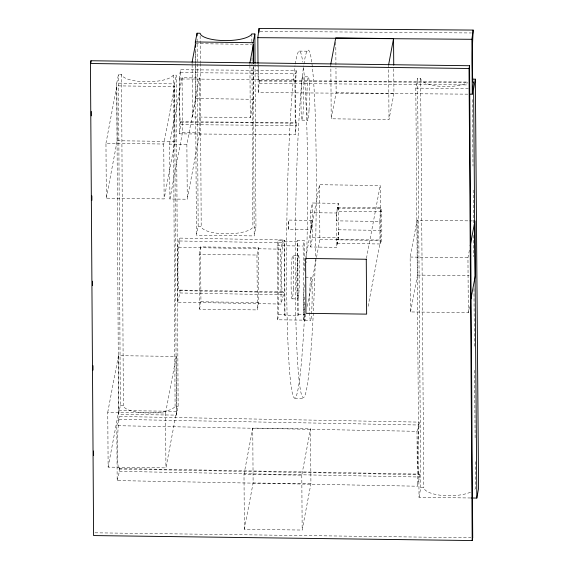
<?xml version="1.0" encoding="UTF-8"?>
<svg xmlns="http://www.w3.org/2000/svg" width="569" height="569" viewBox="0 0 569 569"><rect width="100%" height="100%" fill="white"/><g stroke="black" fill="none" stroke-linecap="round" stroke-linejoin="round"><path stroke-width="0.43" stroke-dasharray="2.85 2.13" d="M179.214 78.963L180.451 69.745L296.157 70.62L296.172 73.522A26.06 1.11 -89.6 0 0 295.347 105.443A26.06 1.11 -89.6 0 0 296.506 122.612L295.29 134.732L179.584 133.857L179.214 78.963L294.92 79.845L296.157 70.62M179.584 133.857L180.8 121.738A26.06 1.11 -89.6 0 1 179.648 104.568A26.06 1.11 -89.6 0 1 180.473 72.64L180.451 69.745M467.81 94.155L258.198 92.562L259.414 80.442A26.06 1.11 -89.6 0 1 258.269 63.963M470.698 497.982L419.026 497.306L415.811 88.103L417.554 78.408L420.605 78.451A26.06 8.727 -0.5 0 0 439.36 86.253A26.06 8.727 -0.5 0 0 467.882 82.718M419.026 497.306L420.761 487.612L417.554 78.408M105.962 143.267L116.809 85.855L174.612 86.616L174.975 141.503L164.128 198.922L106.325 198.161L105.962 143.267L163.758 144.028L174.612 86.616M106.325 198.161L117.178 140.742L116.809 85.855M107.761 412.233L118.452 355.668L176.248 356.429L176.618 411.316L165.928 467.882L108.131 467.121L107.761 412.233L165.565 412.994L176.248 356.429M108.131 467.121L118.814 410.555L118.452 355.668M169.541 144.106L182.08 77.754L199.42 77.981L199.783 132.876L187.251 199.228L169.911 199.001L169.541 144.106L186.881 144.334L199.42 77.981M169.911 199.001L182.443 132.648L182.08 77.754M253.539 66.537L253.76 99.298L250.275 117.726L192.478 116.965L195.956 98.537L195.622 48.073M199.178 254.265L200.565 246.896L258.369 247.657L258.739 302.544L257.344 309.92L199.541 309.159L199.178 254.265L256.975 255.033L258.369 247.657M199.541 309.159L200.935 301.783L200.565 246.896M304.579 296.961L304.692 314.607L303.647 320.134L277.636 319.792L277.146 245.687L278.184 240.161L284.692 240.246L284.934 315.695L297.936 315.866L298.192 314.522L297.694 240.417L304.195 240.502L304.415 273.141M284.934 315.695A173.723 10.256 -89.2 0 1 284.436 241.59L284.692 240.246M243.994 474.397L252.75 428.094L310.546 428.855L310.916 483.742L302.167 530.052L244.364 529.291L243.994 474.397L301.798 475.158L310.546 428.855M277.636 319.792L278.682 314.266L278.184 240.161M297.936 315.866A173.723 10.256 -89.2 0 1 297.438 241.768L297.694 240.417M244.364 529.291L253.113 482.981L252.75 428.094M303.647 320.134L303.156 246.036L304.195 240.502M310.454 212.671L312.281 202.998L338.292 203.339L338.519 237.643L336.692 247.323L310.681 246.982L310.454 212.671L336.464 213.012L338.292 203.339M393.755 68.707L393.926 93.494L388.997 119.554L331.201 118.793L336.123 92.733L335.959 67.946M305.752 257.572L319.515 184.719L380.206 185.515L380.576 240.41L367.787 308.057M310.681 246.982L312.509 237.301L312.281 202.998M307.267 306.392L319.885 239.606L319.515 184.719M366.443 258.376L380.206 185.515M469.453 306.698L468.315 312.701L410.519 311.94L410.149 257.046L417.113 220.182L468.785 220.864M410.519 311.94L417.482 275.076L417.113 220.182M468.315 312.701L467.953 257.807L469.411 250.09M116.745 83.131L118.487 74.397L121.538 74.439A26.06 7.866 -0.3 0 0 145.991 81.765A26.06 7.866 -0.3 0 0 173.239 75.115L176.29 75.158L178.133 406.38L176.383 415.114L118.587 414.353L116.745 83.131L174.541 83.892L176.29 75.158M118.587 414.353L120.329 405.619L118.487 74.397M255.04 64.119L255.95 227.195L254.208 235.929L196.405 235.168L198.147 226.434L197.102 37.654M116.801 425.69L119.049 416.487L419.246 422.12L419.268 425.015A26.06 1.97 -88.9 0 0 417.639 456.928A26.06 1.97 -88.9 0 0 419.595 474.112L419.616 477.007L417.369 486.211L117.171 480.585L116.801 425.69L417.006 431.323L419.246 422.12M117.171 480.585L119.412 471.374L119.398 468.479A26.06 1.97 -88.9 0 1 117.434 451.295A26.06 1.97 -88.9 0 1 119.063 419.381L119.049 416.487M177.293 247.287L179.591 238.084L283.021 239.954L283.042 242.856A26.06 2.013 -88.9 0 0 281.371 274.763A26.06 2.013 -88.9 0 0 283.369 291.947L283.39 294.849L281.093 304.052L177.663 302.182L177.293 247.287L280.723 249.165L283.021 239.954M177.663 302.182L179.96 292.971L179.939 290.076A26.06 2.013 -88.9 0 1 177.941 272.892A26.06 2.013 -88.9 0 1 179.612 240.979L179.591 238.084M288.341 229.271L288.433 220.061L311.556 220.359L311.755 224.776L311.435 229.613L288.284 229.307L288.412 220.054M311.556 220.359L311.435 229.613M298.519 255.545A21.714 1.28 -89.2 0 0 296.918 287.309A21.714 1.28 -89.2 0 0 299.116 288.86A21.714 1.28 -89.2 0 0 298.519 255.545L292.608 255.488M259.976 31.352L471.367 32.959M180.473 72.64L296.172 73.522M259.414 80.442L468.145 82.028M259.222 81.011L467.953 82.59M259.436 83.337L468.159 84.923M180.8 121.738L296.506 122.612M180.608 122.299L296.314 123.181M180.821 124.632L296.52 125.514M302.672 76.787A21.714 1.28 -89.2 0 1 303.241 110.308A21.714 1.28 -89.2 0 1 301.051 108.316A21.714 1.28 -89.2 0 1 302.672 76.787L308.327 76.851M195.594 43.649L251.64 44.382M299.351 51.096L308.021 51.21M415.811 88.103L468.358 88.792M336.123 92.733L393.926 93.494M195.956 98.537L253.76 99.298M182.443 132.648L199.783 132.876M117.178 140.742L174.975 141.503M337.694 207.244L381.109 207.813M337.374 208.176L380.725 208.752M381.692 211.753L338.342 211.184A18.094 1.067 -89.2 0 0 336.514 220.864L379.864 221.433A18.094 1.067 -89.2 0 1 381.692 211.753L381.82 230.374A18.094 1.067 -89.2 0 1 379.992 240.047L336.642 239.478A18.094 1.067 -89.2 0 0 338.47 229.798L381.82 230.374M469.66 220.879L474.041 220.936M198.147 226.434L201.198 226.476A26.06 7.866 -0.3 0 0 225.651 233.802A26.06 7.866 -0.3 0 0 252.899 227.152L255.95 227.195M312.509 237.301L338.519 237.643M319.885 239.606L380.576 240.41M284.436 241.59L297.438 241.768M337.225 243.418L380.64 243.987M277.146 245.687L303.156 246.036M410.149 257.046L467.953 257.807M417.482 275.076L469.155 275.759M305.347 277.167L311.129 277.245A21.714 1.28 -89.2 0 1 311.776 310.126A21.714 1.28 -89.2 0 1 309.564 309.5A21.714 1.28 -89.2 0 1 311.129 277.245M200.935 301.783L258.739 302.544M278.682 314.266L285.19 314.351M298.192 314.522L304.692 314.607M304.735 320.589L310.518 320.667M294.714 398.499L303.384 398.613M120.329 405.619L123.381 405.654A26.06 7.866 -0.3 0 0 147.833 412.987A26.06 7.866 -0.3 0 0 175.081 406.337L178.133 406.38M118.814 410.555L176.618 411.316M253.113 482.981L310.916 483.742M420.761 487.612L423.813 487.647A26.06 8.727 -0.5 0 0 442.568 495.457A26.06 8.727 -0.5 0 0 471.096 491.922M95.009 532.812L470.94 537.762M301.968 120.151L307.872 120.237M179.612 240.979L283.042 242.856M179.939 290.076L283.369 291.947M179.584 290.638L283.021 292.509M179.96 292.971L283.39 294.849M292.196 298.832L297.843 298.931M119.063 419.381L419.268 425.015M119.398 468.479L419.595 474.112M119.049 469.041L419.253 474.674M119.412 471.374L419.616 477.007M472.462 99.547L472.981 166.12M473.173 190.082L473.429 222.927M473.529 235.353L473.693 256.655M473.949 288.611L474.404 347.197M474.589 370.277L475.115 437.732M475.307 461.701L475.513 488.33A26.06 8.727 -0.5 0 1 473.5 490.514M420.605 78.451L423.813 487.647M417.006 431.323L417.369 486.211M388.634 64.667L388.997 119.554M379.864 221.433L379.992 240.047M335.781 42.27L335.952 67.057M336.464 213.012L336.692 247.323M330.831 63.906L331.201 118.793M301.798 475.158L302.167 530.052M294.92 79.845L295.29 134.732M280.723 249.165L281.093 304.052M258.006 64.233L258.198 92.562M256.975 255.033L257.344 309.92M253.262 66.644L254.208 235.929M251.825 33.941L251.868 41.921M251.953 57.874L252.899 227.152M249.912 62.839L249.919 64.61M249.926 65.492L250.275 117.726M200.139 35.918L200.288 62.512M200.295 63.394L201.198 226.476M195.38 51.708L196.405 235.168M192.109 62.078L192.123 63.849M192.123 64.731L192.478 116.965M186.881 144.334L187.251 199.228M174.541 83.892L176.383 415.114M173.239 75.115L175.081 406.337M163.758 144.028L164.128 198.922M165.565 412.994L165.928 467.882M121.538 74.439L123.381 405.654M303.931 64.133A173.723 10.256 -89.2 0 1 315.589 246.882A173.723 10.256 -89.2 0 1 297.736 364.046A173.723 10.256 -89.2 0 1 303.661 65.876M295.261 64.02A173.723 10.256 -89.2 0 1 302.758 62.106M303.448 67.526A173.723 10.256 -89.2 0 1 306.542 262.615M305.119 303.917A173.723 10.256 -89.2 0 1 288.006 343.946A173.723 10.256 -89.2 0 1 294.991 65.762M305.752 314.131A21.714 1.28 -89.2 0 1 303.938 314.337A21.714 1.28 -89.2 0 1 304.33 283.632M309.017 110.379A21.714 1.28 -89.2 0 0 308.455 76.865A21.714 1.28 -89.2 0 0 306.826 108.387A21.714 1.28 -89.2 0 0 309.017 110.379M293.334 288.782A21.714 1.28 -89.2 0 0 292.743 255.467A21.714 1.28 -89.2 0 0 291.136 287.231A21.714 1.28 -89.2 0 0 293.334 288.782"/><path stroke-width="0.85" d="M258.006 63.344L257.828 37.668L259.066 28.45L473.124 30.079L473.145 32.974A26.06 1.11 -89.6 0 0 472.32 64.894A26.06 1.11 -89.6 0 0 473.472 82.071L472.256 94.184L469.589 94.17M472.256 94.184L471.886 39.297L473.124 30.079M472.298 79.127L475.35 79.169L473.614 88.864L476.829 498.067L471.573 497.996M476.829 498.067L478.565 488.373L475.35 79.169M90.435 63.508L90.955 60.748L469.553 65.734L472.718 537.783L472.192 540.55L93.6 535.564L90.435 63.508L469.027 68.493L469.553 65.734M192.109 62.078L195.43 44.482M249.912 62.839L253.39 44.41L253.525 63.884M330.831 63.906L335.753 37.839L393.556 38.6L393.734 65.165M388.634 64.667L393.556 38.6M470.214 245.808L474.916 220.943L475.286 275.837L470.912 298.981M195.359 47.277L195.331 41.957L197.073 33.222L200.124 33.258A26.06 7.866 -0.3 0 0 224.577 40.591A26.06 7.866 -0.3 0 0 251.825 33.941L254.876 33.984L255.04 63.23M253.241 63.102L253.127 42.718L254.876 33.984M257.828 37.668L471.886 39.297M195.331 41.957L253.127 42.718M469.027 68.493L472.192 540.55M259.066 28.45L259.087 31.345A26.06 1.11 -89.6 0 0 258.995 32.362M197.073 33.222L197.087 35.883M90.955 60.748L90.969 62.526M91.296 111.417L91.325 115.863M91.865 195.871L91.894 200.316M92.434 281.214L92.463 285.659M93.003 365.668L93.032 370.113M93.572 451.011L93.6 455.456M366.272 259.244L305.589 258.44L305.951 313.334L366.642 314.131L366.272 259.244"/></g></svg>
